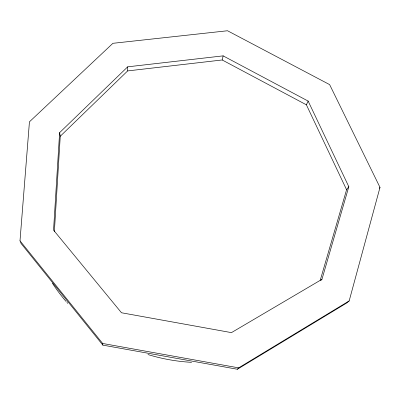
<?xml version="1.0" encoding="UTF-8"?>
<svg xmlns="http://www.w3.org/2000/svg" width="400" height="400" viewBox="0 0 400 400"><rect width="100%" height="100%" fill="white"/><g stroke="black" fill="none" stroke-linecap="round" stroke-linejoin="round"><path stroke-width="0.6" d="M54.365 231.695L60.25 136.265L127.65 70.915L127.695 66.83L223.14 55.865L308.15 101.085L348.825 186.7L321.94 279.33L321.105 280.23M127.695 66.83L59.615 132.65L53.555 230.16L121.49 312.765L231.445 332.625L321.94 279.33M20 240.815L29.445 121.82L112.92 43.31L227.52 30.755L329.625 84.61L380 187.4L349.165 300.92L346.78 302.945L237.38 369.245L102.875 345.135L21.1 243.51L20 240.815L102.65 343.47L102.875 345.135M127.65 70.915L222.2 59.97L223.14 55.865M320.205 280.38L346.585 189.74L348.825 186.7M346.585 189.74L306.39 104.815L308.15 101.085M379.275 188.265L380 187.4M237.38 369.245L238.66 367.86L349.165 300.92M102.65 343.47L238.66 367.86M222.2 59.97L306.39 104.815M59.615 132.65L60.25 136.265M191.585 362.325A168.85 156.83 14.1 0 1 147.99 354.555M67.735 303.35A168.85 156.83 14.1 0 1 66.915 302.42M66.105 301.485A168.85 156.83 14.1 0 1 52.41 283.225"/></g></svg>
